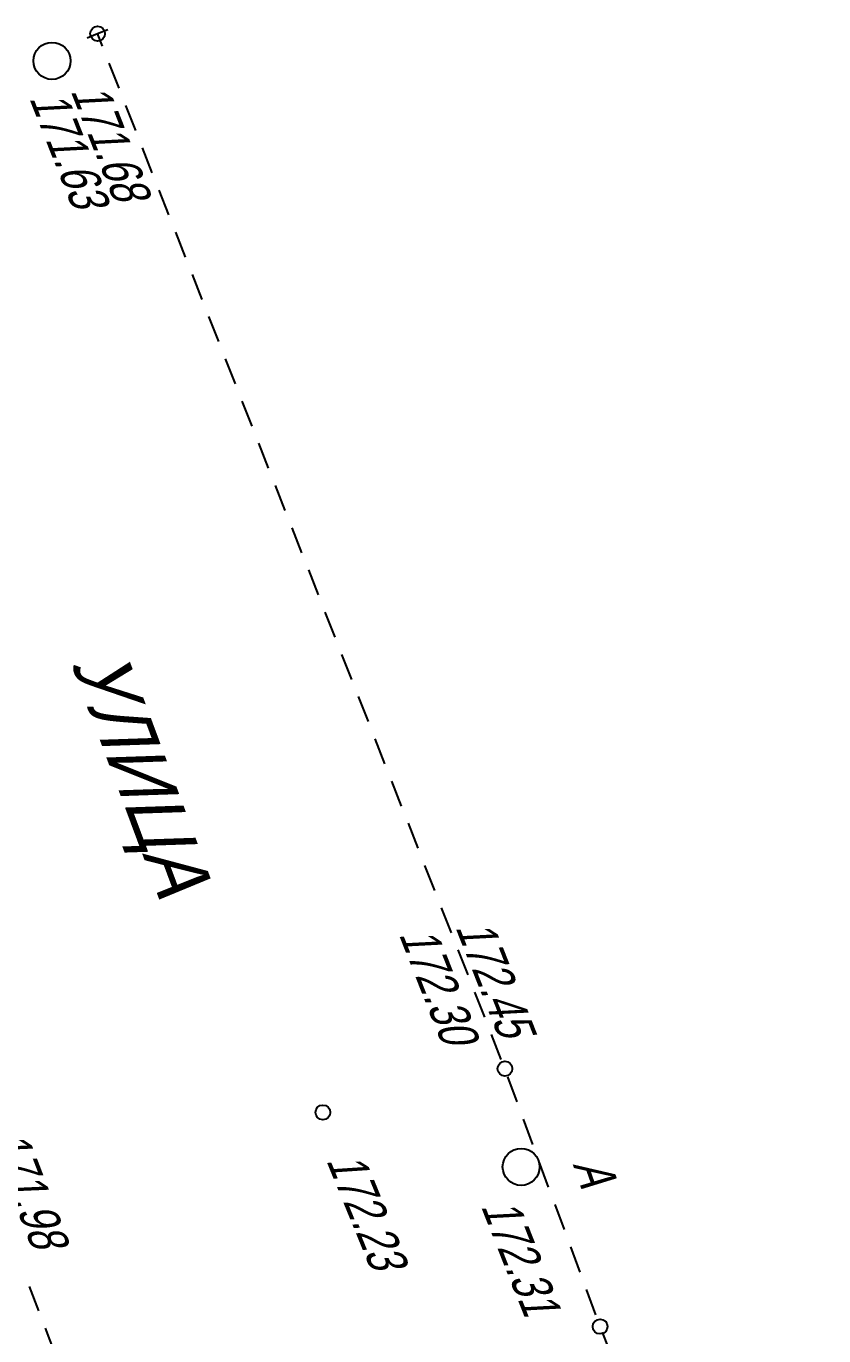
# Model space of a CAD drawing. Header units: metres. Extents: x -584 to -429, y 22748 to 22926.
# Drawn here: x -451.56 to -430.02, y 22813.05 to 22848.41 of the extents above; entities that cross this region are included whole.
import ezdxf
from ezdxf.enums import TextEntityAlignment as Align

# ---------------------------------------------------------------- set-up
doc = ezdxf.new("R2010")
doc.units = ezdxf.units.M
doc.header["$MEASUREMENT"] = 0
for name, color, linetype, lineweight in [('Внутреннее заполнение', 7, 'Continuous', 25), ('Горизонтали', 7, 'Continuous', 25), ('Граница улицы', 7, 'Continuous', 25), ('Колодцы', 7, 'Continuous', 25)]:
    doc.layers.add(name, color=color, linetype=linetype, lineweight=lineweight)
doc.styles.add('Style-RUSSIAN_1251 I 0.32289', font='RUSSIAN_1251.shx', dxfattribs={"oblique": 18.5})

# ---------------------------------------------------------------- blocks, each defined once
blk = doc.blocks.new('PIKET_15')
at = {"layer": 'Горизонтали', "color": 7, "linetype": 'Continuous', "lineweight": 25}
blk.add_arc((0, 0), 0.2, 0, 360, dxfattribs=at)
blk = doc.blocks.new('PIKET_26')
at = {"layer": 'Горизонтали', "color": 7, "linetype": 'Continuous', "lineweight": 25}
blk.add_arc((0, 0), 0.2, 0, 360, dxfattribs=at)
blk = doc.blocks.new('PIKET_30')
at = {"layer": 'Горизонтали', "color": 7, "linetype": 'Continuous', "lineweight": 25}
blk.add_arc((0, 0), 0.2, 0, 360, dxfattribs=at)
blk = doc.blocks.new('msdElementTypeLineString_3')
at = {"layer": 'Граница улицы', "color": 7, "linetype": 'Continuous', "lineweight": 25}
for p, q in [((26.701, 22.244), (26.446, 22.906)), ((27.134, 21.115), (26.88, 21.777))]:
    blk.add_line(p, q, dxfattribs=at)
blk = doc.blocks.new('msdElementTypeLineString_4')
at = {"layer": 'Граница улицы', "color": 7, "linetype": 'Continuous', "lineweight": 25}
for p, q in [((0.134, 49.876), (0.001, 50.213)), ((0.582, 48.736), (0.317, 49.411)), ((1.031, 47.596), (0.766, 48.271)), ((1.48, 46.456), (1.214, 47.13)), ((1.929, 45.316), (1.663, 45.99)), ((2.378, 44.176), (2.112, 44.85)), ((2.827, 43.035), (2.561, 43.71)), ((3.275, 41.895), (3.01, 42.57)), ((3.724, 40.755), (3.459, 41.43)), ((4.173, 39.615), (3.907, 40.29)), ((4.622, 38.475), (4.356, 39.15)), ((5.071, 37.335), (4.805, 38.01)), ((5.519, 36.195), (5.254, 36.87)), ((5.968, 35.055), (5.703, 35.73)), ((6.417, 33.915), (6.151, 34.59)), ((6.866, 32.775), (6.6, 33.45)), ((7.315, 31.635), (7.049, 32.31)), ((7.764, 30.495), (7.498, 31.17)), ((8.212, 29.355), (7.947, 30.03)), ((8.661, 28.215), (8.396, 28.89)), ((9.11, 27.075), (8.844, 27.75)), ((9.559, 25.935), (9.293, 26.609)), ((10.008, 24.795), (9.742, 25.469)), ((10.457, 23.655), (10.191, 24.329)), ((10.905, 22.514), (10.64, 23.189)), ((11.335, 21.367), (11.084, 22.047)), ((11.76, 20.218), (11.509, 20.898)), ((12.184, 19.069), (11.933, 19.749)), ((12.609, 17.919), (12.358, 18.6)), ((13.034, 16.77), (12.782, 17.45)), ((13.458, 15.621), (13.207, 16.301)), ((13.901, 14.478), (13.635, 15.153)), ((14.351, 13.339), (14.085, 14.013)), ((14.801, 12.199), (14.535, 12.874)), ((15.251, 11.06), (14.985, 11.734)), ((15.701, 9.92), (15.435, 10.594)), ((16.151, 8.78), (15.885, 9.455)), ((16.601, 7.641), (16.335, 8.315)), ((17.051, 6.501), (16.785, 7.176)), ((17.501, 5.361), (17.234, 6.036)), ((17.951, 4.222), (17.684, 4.896)), ((18.401, 3.082), (18.134, 3.757)), ((18.851, 1.943), (18.584, 2.617)), ((19.301, 0.803), (19.034, 1.478)), ((19.617, 0.001), (19.484, 0.338))]:
    blk.add_line(p, q, dxfattribs=at)
blk = doc.blocks.new('KOLOD_8')
at = {"layer": 'Колодцы', "color": 7, "linetype": 'Continuous', "lineweight": 25}
blk.add_arc((0, 0), 0.5, 0, 360, dxfattribs=at)
blk = doc.blocks.new('PIKET_32')
at = {"layer": 'Горизонтали', "color": 7, "linetype": 'Continuous', "lineweight": 25}
blk.add_arc((0, 0), 0.2, 0, 360, dxfattribs=at)
blk = doc.blocks.new('KOLOD_38')
at = {"layer": 'Колодцы', "color": 7, "linetype": 'Continuous', "lineweight": 25}
blk.add_arc((0, 0), 0.5, 0, 360, dxfattribs=at)

msp = doc.modelspace()

# ---------------------------------------------------------------- linework, layer by layer
at = {"layer": 'Внутреннее заполнение', "color": 7, "linetype": 'Continuous', "lineweight": 25, "flags": 128}
msp.add_lwpolyline([(-449.911, 22848.1), (-449.632, 22848.21), (-449.353, 22848.32)], dxfattribs=at)

# ---------------------------------------------------------------- block references
at = {"layer": 'Горизонтали', "color": 7, "linetype": 'Continuous', "lineweight": 25}
for name, p in [('PIKET_26', (-449.632, 22848.21)), ('PIKET_30', (-438.629, 22820.261)), ('PIKET_32', (-443.547, 22819.08)), ('PIKET_15', (-436.057, 22813.299))]:
    msp.add_blockref(name, p, dxfattribs=at)
at = {"layer": 'Граница улицы', "color": 7, "linetype": 'Continuous', "lineweight": 25}
for name, p in [('msdElementTypeLineString_3', (-477.917, 22791.475)), ('msdElementTypeLineString_4', (-449.633, 22797.997))]:
    msp.add_blockref(name, p, dxfattribs=at)
at = {"layer": 'Колодцы', "color": 7, "linetype": 'Continuous', "lineweight": 25}
for name, p in [('KOLOD_38', (-450.863, 22847.473)), ('KOLOD_8', (-438.191, 22817.609))]:
    msp.add_blockref(name, p, dxfattribs=at)

# ---------------------------------------------------------------- texts
at = {"layer": 'Горизонтали', "color": 7, "linetype": 'Continuous', "lineweight": 25, "style": 'Style-RUSSIAN_1251 I 0.32289', "oblique": 18.5, "width": 0.799996}
for s, rotation, p in [('171.68', 291.4889, (-450.366, 22846.669)), ('172.30', 291.4889, (-441.501, 22823.895)), ('172.23', 292.2792, (-443.463, 22817.792))]:
    msp.add_text(s, height=1, rotation=rotation, dxfattribs=at).set_placement(p)
for s, rotation, p in [('171.63', 291.4889, (-450.553, 22846.837)), ('172.45', 291.4889, (-439.043, 22824.453)), ('171.98', 291.0093, (-451.622, 22818.755))]:
    msp.add_text(s, height=1, rotation=rotation, dxfattribs=at).set_placement(p, align=Align.TOP_LEFT)
at = {"layer": 'Граница улицы', "color": 7, "linetype": 'Continuous', "lineweight": 25, "style": 'Style-RUSSIAN_1251 I 0.32289', "oblique": 18.5}
msp.add_text('УЛИЦА', height=1.5, rotation=290.4435, dxfattribs=at).set_placement((-450.358, 22831.245))
at = {"layer": 'Граница улицы', "color": 7, "linetype": 'Continuous', "lineweight": 25, "style": 'Style-RUSSIAN_1251 I 0.32289', "oblique": 18.5, "width": 0.799996}
msp.add_text('А', height=1, rotation=289.3403, dxfattribs=at).set_placement((-436.799, 22817.679))
at = {"layer": 'Колодцы', "color": 7, "linetype": 'Continuous', "lineweight": 25, "style": 'Style-RUSSIAN_1251 I 0.32289', "oblique": 18.5, "width": 0.799996}
msp.add_text('172.31', height=1, rotation=291.5771, dxfattribs=at).set_placement((-439.285, 22816.555))

doc.saveas('drawing.dxf')
